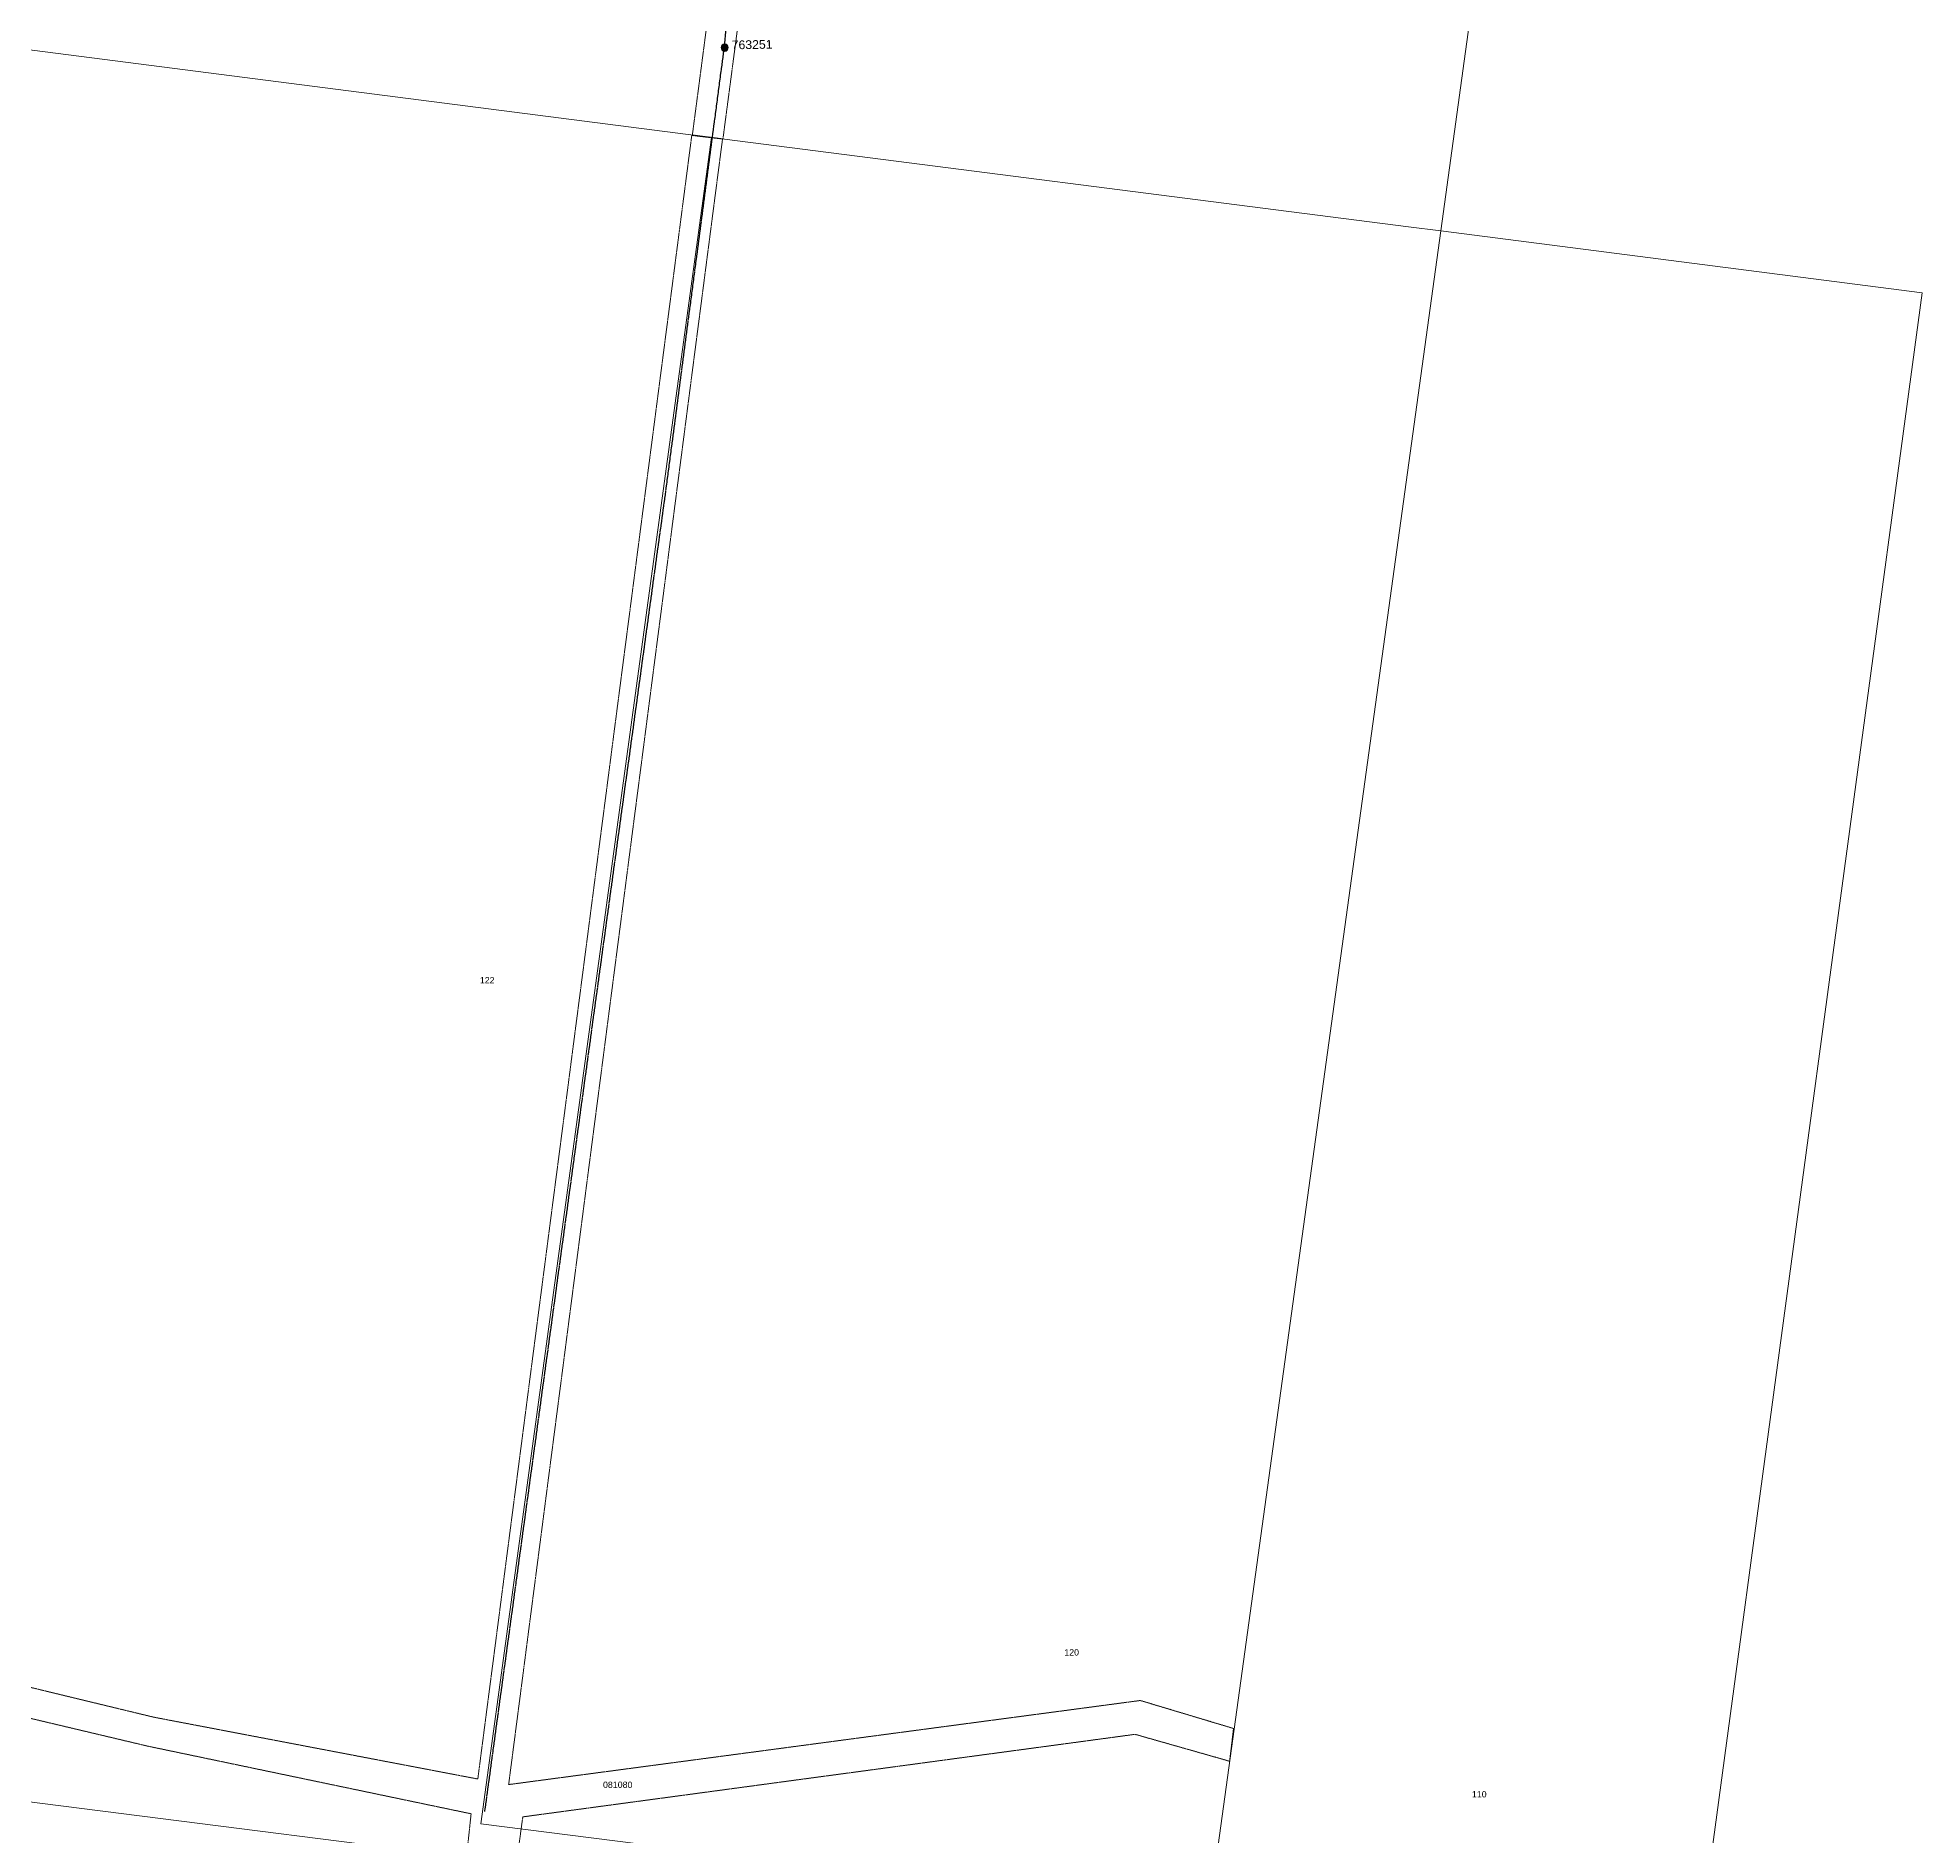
# Model space of a CAD drawing. Header units: metres. Extents: x 249687 to 257263, y 6187901 to 6192012.
# Drawn here: x 253364 to 253902, y 6188509 to 6189023 of the extents above; entities that cross this region are included whole.
import ezdxf
from ezdxf.enums import TextEntityAlignment as Align

# ---------------------------------------------------------------- set-up
doc = ezdxf.new("R2010")
doc.units = ezdxf.units.M
for name, pattern in [('Cable Exist OH', [1, 1, 0]), ('HIDDEN', [0.375, 0.25, -0.125]), ('HIDDEN2', [0.1875, 0.125, -0.0625])]:
    doc.linetypes.add(name, pattern=pattern)
doc.layers.get('0').update_dxf_attribs({"color": 6})
doc.layers.add('Cadastre Land Parcels_SP_EXT', color=8, linetype='Continuous', lineweight=5)
doc.layers.add('Cadastre Other Property_SP_EXT', color=8, linetype='HIDDEN', lineweight=5)
doc.layers.add('Mains_HV_EXT', color=7, linetype='Continuous')
doc.layers.add('SupportsOH_SP_TR_HV_LV_SL_EXT', color=7, linetype='Continuous')
doc.styles.add('POLE_LABEL', font='arial.ttf')
doc.styles.get("Standard").update_dxf_attribs({"font": 'arial.ttf'})

# ---------------------------------------------------------------- blocks, each defined once
blk = doc.blocks.new('POLE_EXT')
blk.add_hatch(color=256).paths.add_polyline_path([(-1, 0, 1), (1, 0, 1)])
blk.add_lwpolyline([(-1, 0, 1), (1, 0, 1)], format="xyb", close=True)
for tag, height, flags, p in [('pNumber', 2.5, 8, (-17.84, 2.07)), ('OWNED_BY', 0.2, 9, (1.35, -0.4)), ('SPECIAL_USE', 0.2, 9, (1.35, -0.8)), ('STATE', 0.2, 9, (1.35, -1)), ('cLV', 0.2, 9, (1.35, -1.4)), ('hDepth', 0.2, 9, (1.35, -1.6)), ('hDia', 0.2, 9, (1.35, -1.8)), ('cHV', 0.2, 9, (1.35, -2)), ('cLinedev', 0.2, 9, (1.35, -3.4)), ('pExisting', 0.2, 9, (1.35, -3.8)), ('pFooting', 0.2, 9, (1.35, -4.4)), ('pNew', 0.2, 9, (1.35, -4.6)), ('pRelocate', 0.2, 9, (1.35, -5)), ('pRemove', 0.2, 9, (1.35, -5.2)), ('pReplace', 0.2, 9, (1.35, -5.4)), ('PARENT', 0.2, 9, (1.35, -0.6)), ('USAGE', 0.2, 9, (1.35, -1.2)), ('LBRACKET', 0.2, 9, (1.35, -2.2)), ('LExisting', 0.2, 9, (1.35, -2.4)), ('LANTNUMBER', 0.2, 9, (1.35, -2.6)), ('LOther', 0.2, 9, (1.35, -2.8)), ('LRemove', 0.2, 9, (1.35, -3)), ('LEGEND', 0.2, 9, (1.35, -3.2)), ('LOCATION', 0.2, 9, (1.35, -3.6)), ('PFNUMBER', 0.2, 9, (1.35, -4)), ('NEWPFNUMBER', 0.2, 9, (1.35, -4.2)), ('pStay', 0.2, 9, (1.35, -5.6)), ('pType', 0.2, 9, (1.35, -5.8)), ('cspan', 0.2, 9, (1.35, -6)), ('STREETNAME', 0.2, 9, (1.35, -6.2)), ('SUBURB', 0.2, 9, (1.35, -6.4)), ('OPERATED_BY', 0.2, 9, (1.36, -7.01)), ('NOTES', 0.2, 9, (1.35, -6.6)), ('MAINTAINED_BY', 0.2, 9, (1.36, -6.81))]:
    blk.add_attdef(tag, text='', height=height, dxfattribs=dict(flags=flags)).set_placement(p, align=Align.MIDDLE_LEFT)
at = {"style": 'POLE_LABEL'}
for tag, height, flags, p in [('STRUCTURE_PLANT_NUMBER', 0.2, 9, (1.35, 0.03)), ('ASSET_NUM', 2.5, 8, (2, 2)), ('STREET_CODE', 0.2, 9, (1.35, -0.2))]:
    blk.add_attdef(tag, text='', height=height, dxfattribs=dict(at, flags=flags)).set_placement(p, align=Align.MIDDLE_LEFT)
at = {"flags": 1}
blk.add_attdef('Z', (1.35, -7.33), '', height=0.2, dxfattribs=at)

msp = doc.modelspace()

# ---------------------------------------------------------------- linework, layer by layer
at = {"layer": 'Cadastre Land Parcels_SP_EXT', "linetype": 'Continuous'}
for points in [[(253114.735, 6189051.044), (253353.183, 6189020.509), (253556.742, 6188994.39), (253755.578, 6188968.872), (253764.81, 6188967.687), (253783.485, 6189103.387), (253785.076, 6189114.894), (253417.65, 6189160.87), (253197.313, 6189198.515), (253114.735, 6189051.044)], [(253655.105, 6188245.037), (253664.246, 6188310.901), (253688.811, 6188487.871), (253490.831, 6188513.025), (253556.742, 6188994.39), (253353.183, 6189020.509), (253297.286, 6188567.783), (253292.394, 6188528.146), (253675.594, 6188479.475), (253677.244, 6188475.431), (253654.005, 6188308.049), (253644.86, 6188242.176), (253655.105, 6188245.037)], [(253665.547, 6188247.955), (253674.659, 6188313.802), (253764.81, 6188967.687), (253755.578, 6188968.872), (253556.742, 6188994.39), (253490.831, 6188513.025), (253688.811, 6188487.871), (253664.246, 6188310.901), (253655.105, 6188245.037), (253665.547, 6188247.955)], [(253813.021, 6188289.133), (253821.881, 6188354.797), (253902.202, 6188950.061), (253764.81, 6188967.687), (253674.659, 6188313.802), (253665.547, 6188247.955), (253813.021, 6188289.133)]]:
    msp.add_lwpolyline(points, close=True, dxfattribs=at)
at = {"layer": 'Cadastre Other Property_SP_EXT', "linetype": 'HIDDEN2'}
for points in [[(253572.889, 6189159.681), (253551.236, 6188995.069), (253559.964, 6188993.964), (253581.728, 6189158.686), (253572.889, 6189159.681)], [(253297.309, 6188567.716), (253296.293, 6188558.798), (253395.844, 6188535.191), (253488.098, 6188515.889), (253486.448, 6188500.373), (253500.612, 6188498.574), (253502.855, 6188515.011), (253677.572, 6188538.566), (253704.533, 6188530.891), (253705.662, 6188540.238), (253679.05, 6188548.225), (253498.815, 6188524.223), (253559.846, 6188993.94), (253551.069, 6188994.953), (253490.013, 6188525.818), (253397.469, 6188543.475), (253297.309, 6188567.716)]]:
    msp.add_lwpolyline(points, close=True, dxfattribs=at)
at = {"layer": 'Mains_HV_EXT', "linetype": 'Cable Exist OH'}
msp.add_lwpolyline([(253492.017, 6188516.513), (253509.168, 6188641.827), (253522.285, 6188737.718), (253543.764, 6188894.093), (253560.376, 6189020.213), (253572.778, 6189145.27)], dxfattribs=at)

# ---------------------------------------------------------------- block references
at = {"layer": 'SupportsOH_SP_TR_HV_LV_SL_EXT'}
ref = msp.add_blockref('POLE_EXT', (253560.463, 6189020.028), dxfattribs=at)
ref.add_attrib('ASSET_NUM', '763251', dxfattribs={"layer": '0', "height": 2.5, "rotation": 1, "style": 'POLE_LABEL'}).set_placement((253562.463, 6189020.778), align=Align.MIDDLE_LEFT)

# ---------------------------------------------------------------- texts
at = {"layer": 'Cadastre Land Parcels_SP_EXT'}
for s, p in [('122', (253490.602, 6188752.924)), ('120', (253657.37, 6188561.06)), ('110', (253773.687, 6188520.572))]:
    msp.add_text(s, height=1.8, dxfattribs=at).set_placement(p)
at = {"layer": 'Cadastre Other Property_SP_EXT'}
msp.add_text('081080', height=1.8, dxfattribs=at).set_placement((253525.74, 6188523.268))

doc.saveas('drawing.dxf')
